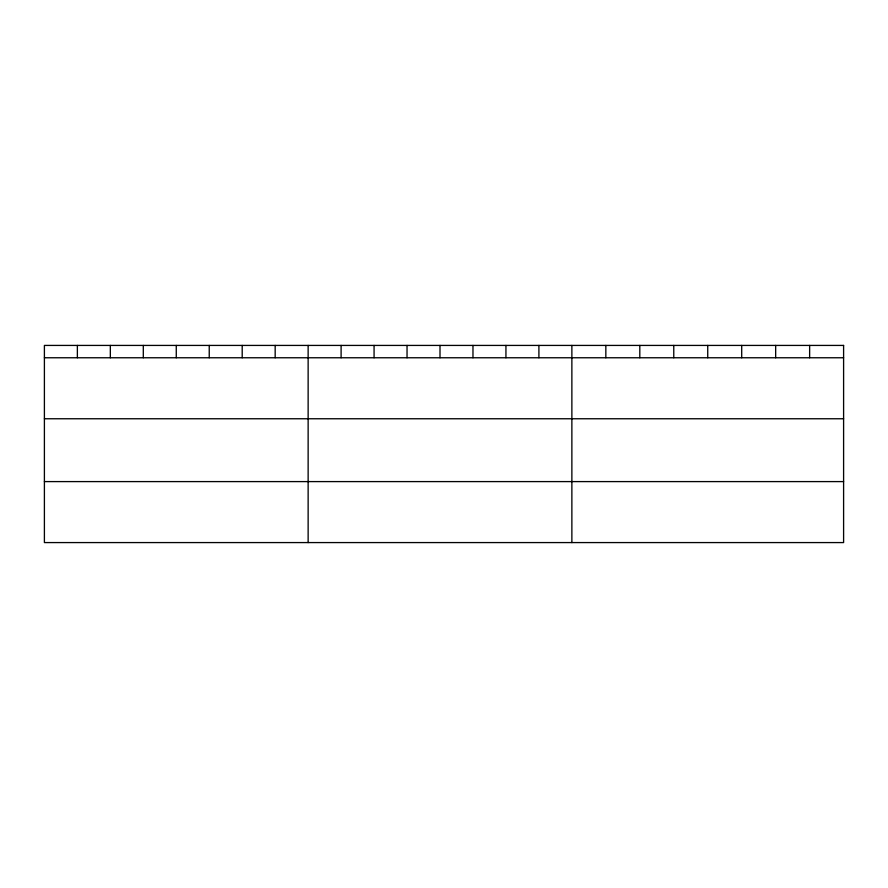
<?xml version="1.0" encoding="UTF-8"?>
<svg xmlns="http://www.w3.org/2000/svg" width="888" height="888" viewBox="0 0 888 888"><rect width="100%" height="100%" fill="white"/><g stroke="black" fill="none" stroke-linecap="round" stroke-linejoin="round"><path stroke-width="1.33" d="M44.4 357.764L843.6 357.764M44.4 418.759L843.6 418.759M44.4 481.596L843.6 481.596M809.634 345.421L809.634 357.764M775.668 345.421L775.668 357.764M741.702 345.421L741.702 357.764M707.736 345.421L707.736 357.764M673.77 345.421L673.77 357.764M639.804 345.421L639.804 357.764M605.838 345.421L605.838 357.764M571.872 345.421L571.872 542.579M538.905 345.421L538.905 357.764M505.938 345.421L505.938 357.764M472.971 345.421L472.971 357.764M440.004 345.421L440.004 357.764M407.037 345.421L407.037 357.764M374.07 345.421L374.07 357.764M341.103 345.421L341.103 357.764M308.136 345.421L308.136 542.579M275.169 345.421L275.169 357.764M242.202 345.421L242.202 357.764M209.235 345.421L209.235 357.764M176.268 345.421L176.268 357.764M143.301 345.421L143.301 357.764M110.334 345.421L110.334 357.764M77.367 345.421L77.367 357.764M843.6 345.421L44.4 345.421L44.4 542.579L843.6 542.579L843.6 345.421"/></g></svg>
